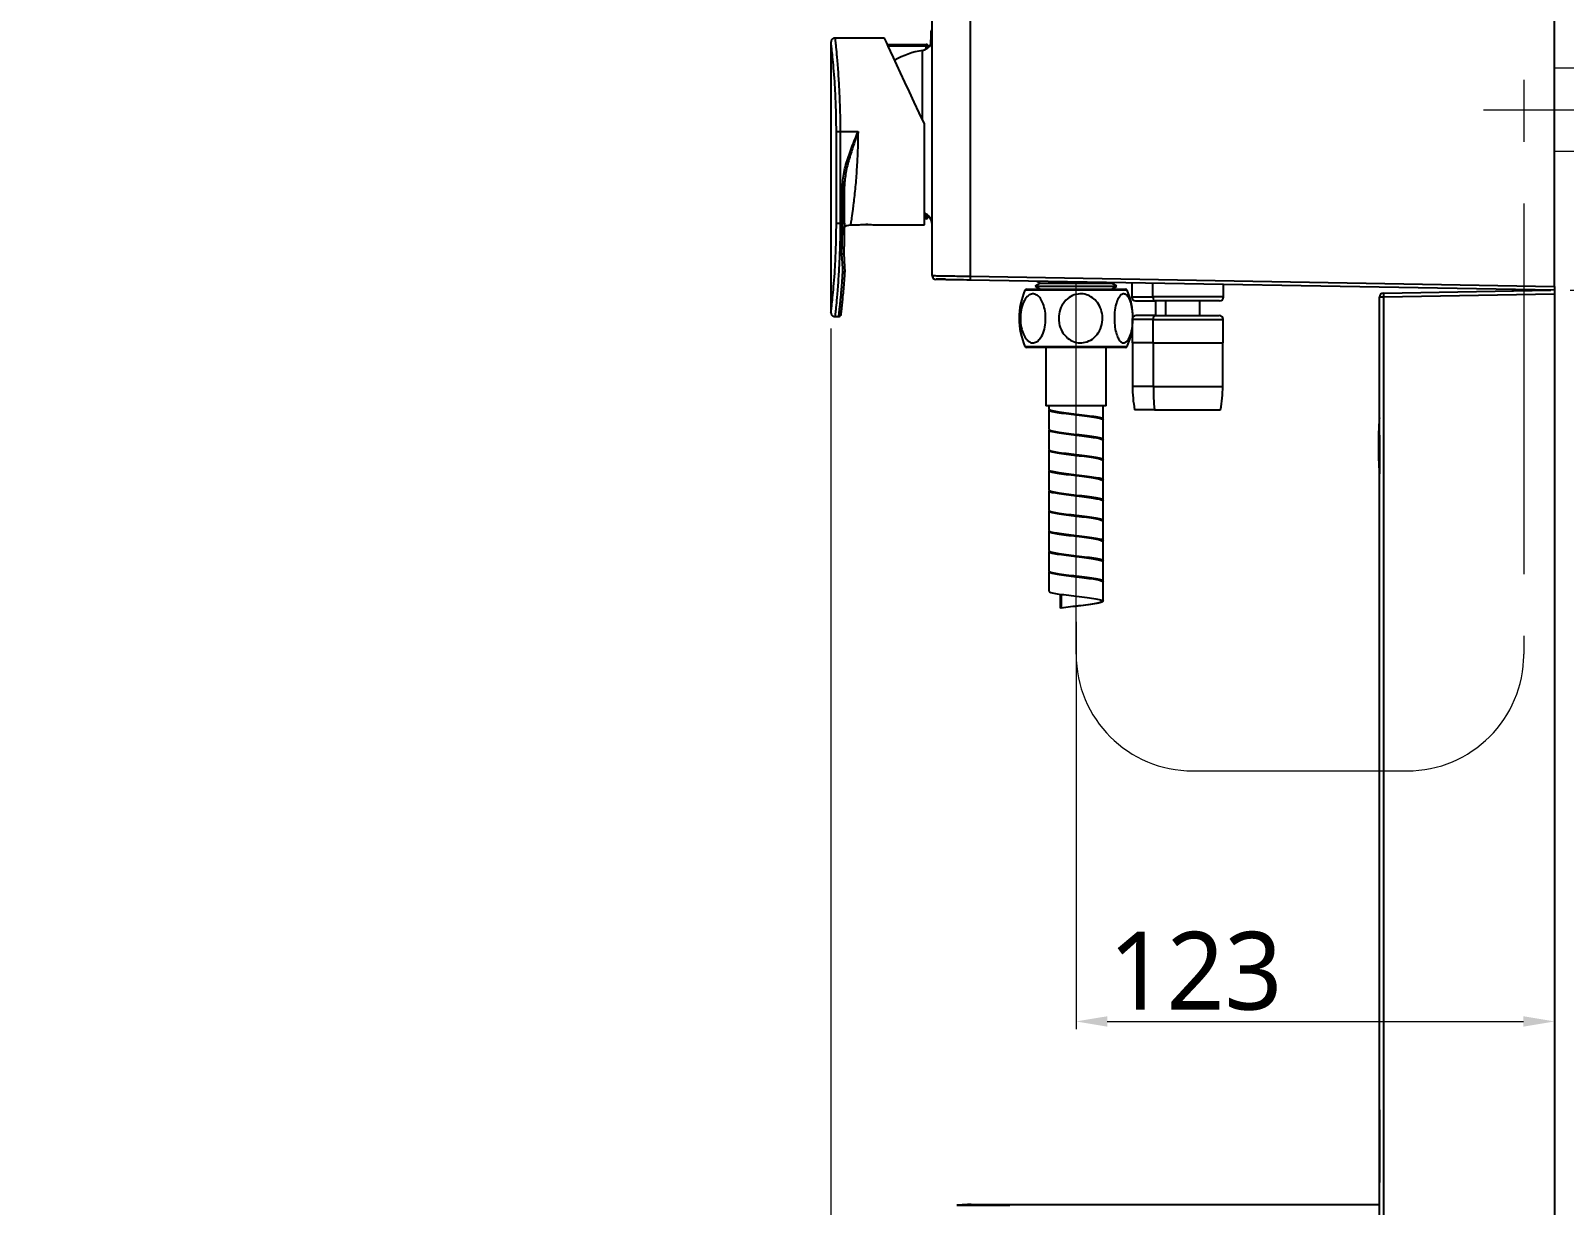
# Model space of a CAD drawing. Extents: x 4885 to 9138, y -729 to 2388.
# Drawn here: x 6988.6 to 7382.8, y -87.3 to 214.6 of the extents above; entities that cross this region are included whole.
import ezdxf

# ---------------------------------------------------------------- set-up
doc = ezdxf.new("R2010")
doc.units = 0
doc.header["$LTSCALE"] = 10
doc.header["$MEASUREMENT"] = 0
doc.header["$PDMODE"] = 3
doc.header["$PDSIZE"] = -10
doc.linetypes.add('CENTER2', pattern=[28.575, 19.05, -3.175, 3.175, -3.175])
doc.layers.get('0').update_dxf_attribs({"linetype": 'CONTINUOUS'})
doc.layers.get('DEFPOINTS').update_dxf_attribs({"linetype": 'CONTINUOUS'})
doc.layers.add('1', color=7, linetype='CONTINUOUS', true_color=0xffffff)
doc.layers.add('Cneter', color=1, linetype='CENTER2', lineweight=13)
doc.layers.add('치수선', color=7, linetype='CONTINUOUS', lineweight=20)
doc.styles.add('Daelim Dimension', font='NanumGothic.ttf')
doc.dimstyles.new('DEFAULT', dxfattribs={"dimscale": 2, "dimtxt": 2, "dimasz": 2, "dimexe": 0, "dimexo": 2, "dimgap": 1, "dimtad": 1, "dimdec": 1, "dimzin": 9, "dimdsep": 46, "dimtxsty": 'Daelim Dimension', "dimcen": 0.5, "dimclrd": 252, "dimclre": 252, "dimclrt": 3, "dimadec": 1, "dimazin": 0, "dimtfac": 1, "dimtdec": 1, "dimtix": 1, "dimtmove": 0, "dimatfit": 3, "dimfxl": 1, "dimtolj": 1, "dimtzin": 1, "dimlwd": 9, "dimlwe": 9, "dimarcsym": 0})

# ---------------------------------------------------------------- blocks, each defined once
blk = doc.blocks.new('*D52')
at = {"color": 5, "lineweight": 9, "ltscale": 0.5, "transparency": 16777216}
for p, q in [((6992.58, 1201.24), (7563.48, 1201.24)), ((7561.48, 1193.24), (7561.48, 202.29)), ((7411.64, 194.29), (7563.48, 194.29))]:
    blk.add_line(p, q, dxfattribs=at)
at = {"color": 5, "ltscale": 0.5, "transparency": 16777216}
for points in [[(7560.15, 1193.24), (7562.82, 1193.24), (7561.48, 1201.24)], [(7560.15, 202.29), (7562.82, 202.29), (7561.48, 194.29)]]:
    blk.add_solid(points, dxfattribs=at)
at = {"layer": 'DEFPOINTS', "color": 0, "ltscale": 0.5, "transparency": 16777216}
for p in [(6988.58, 1201.24), (7407.64, 194.29), (7561.48, 194.29)]:
    blk.add_point(p, dxfattribs=at)
at = {"color": 7, "ltscale": 0.5, "transparency": 16777216, "insert": (7545.78, 697.77), "char_height": 20, "attachment_point": 5, "rotation": 90, "style": 'Daelim Dimension'}
blk.add_mtext('\\A1;(1140~1330)', dxfattribs=at)
blk = doc.blocks.new('*D54')
at = {"color": 5, "lineweight": 9, "ltscale": 0.5, "transparency": 16777216}
for p, q in [((7257.28, 62.69), (7257.28, -42)), ((7380.28, 62.69), (7380.28, -42)), ((7265.28, -40), (7372.28, -40))]:
    blk.add_line(p, q, dxfattribs=at)
at = {"color": 5, "ltscale": 0.5, "transparency": 16777216}
for points in [[(7265.28, -38.67), (7265.28, -41.34), (7257.28, -40)], [(7372.28, -38.67), (7372.28, -41.34), (7380.28, -40)]]:
    blk.add_solid(points, dxfattribs=at)
at = {"layer": 'DEFPOINTS', "color": 0, "ltscale": 0.5, "transparency": 16777216}
for p in [(7257.28, 66.69), (7380.28, 66.69), (7380.28, -40)]:
    blk.add_point(p, dxfattribs=at)
at = {"color": 7, "ltscale": 0.5, "transparency": 16777216, "insert": (7287.99, -27.1), "char_height": 20, "attachment_point": 5, "style": 'Daelim Dimension'}
blk.add_mtext('\\A1;123', dxfattribs=at)
blk = doc.blocks.new('*D55')
at = {"color": 5, "lineweight": 9, "ltscale": 0.5, "transparency": 16777216}
for p, q in [((7194.28, 138.09), (7194.28, -369.13)), ((7380.28, 62.69), (7380.28, -369.13)), ((7202.28, -367.13), (7372.28, -367.13))]:
    blk.add_line(p, q, dxfattribs=at)
at = {"color": 5, "ltscale": 0.5, "transparency": 16777216}
for points in [[(7202.28, -365.8), (7202.28, -368.47), (7194.28, -367.13)], [(7372.28, -365.8), (7372.28, -368.47), (7380.28, -367.13)]]:
    blk.add_solid(points, dxfattribs=at)
at = {"layer": 'DEFPOINTS', "color": 0, "ltscale": 0.5, "transparency": 16777216}
for p in [(7194.28, 142.09), (7380.28, 66.69), (7380.28, -367.13)]:
    blk.add_point(p, dxfattribs=at)
at = {"color": 7, "ltscale": 0.5, "transparency": 16777216, "insert": (7287.28, -354.25), "char_height": 20, "attachment_point": 5, "style": 'Daelim Dimension'}
blk.add_mtext('\\A1;186', dxfattribs=at)
blk = doc.blocks.new('*D72')
at = {"color": 5, "lineweight": 9, "ltscale": 0.5, "transparency": 16777216}
for p, q in [((7384.28, 147.9), (7484.77, 147.9)), ((7482.77, -209.07), (7482.77, 139.9)), ((7384.28, -217.07), (7484.77, -217.07))]:
    blk.add_line(p, q, dxfattribs=at)
at = {"color": 5, "ltscale": 0.5, "transparency": 16777216}
for points in [[(7481.44, 139.9), (7484.1, 139.9), (7482.77, 147.9)], [(7481.44, -209.07), (7484.1, -209.07), (7482.77, -217.07)]]:
    blk.add_solid(points, dxfattribs=at)
at = {"layer": 'DEFPOINTS', "color": 0, "ltscale": 0.5, "transparency": 16777216}
for p in [(7380.28, 147.9), (7482.77, 147.9), (7380.28, -217.07)]:
    blk.add_point(p, dxfattribs=at)
at = {"color": 7, "ltscale": 0.5, "transparency": 16777216, "insert": (7469.87, -34.59), "char_height": 20, "attachment_point": 5, "rotation": 90, "style": 'Daelim Dimension'}
blk.add_mtext('\\A1;365', dxfattribs=at)

msp = doc.modelspace()

# ---------------------------------------------------------------- linework, layer by layer
at = {"color": 7, "linetype": 'Continuous', "lineweight": 25}
for p, q in [((7380.28, 148.9), (7380.28, 239.69)), ((7220.28, 151.67), (7220.28, 225.71)), ((7230.1, 225.86), (7230.1, 151.52)), ((7220.08, 214.61), (7219.98, 214.61)), ((7219.98, 214.61), (7220.08, 214.61)), ((7219.98, 214.55), (7220.08, 214.55)), ((7219.98, 214.55), (7219.98, 212.49)), ((7220.08, 214.55), (7220.08, 212.49)), ((7194.28, 211.74), (7194.28, 142.09)), ((7208.02, 212.69), (7195.28, 212.69)), ((7208.76, 211.09), (7218.78, 211.09)), ((7218.78, 210.67), (7218.78, 211.09)), ((7219.28, 210.59), (7219.28, 210.28)), ((7219.96, 212.05), (7219.98, 212.05)), ((7219.96, 211.75), (7219.98, 211.75)), ((7219.96, 211.75), (7219.98, 211.75)), ((7219.98, 212.49), (7220.08, 212.49)), ((7219.98, 212.4), (7220.08, 212.4)), ((7219.98, 212.4), (7219.98, 212.34)), ((7219.98, 212.34), (7220.08, 212.34)), ((7219.98, 212.34), (7220.08, 212.34)), ((7219.98, 212.34), (7219.98, 212.34)), ((7219.98, 212.29), (7220.08, 212.29)), ((7219.98, 211.21), (7219.98, 212.28)), ((7220.08, 212.4), (7220.08, 212.34)), ((7220.08, 212.34), (7220.08, 212.34)), ((7220.08, 211.44), (7220.08, 212.28)), ((7220.08, 212.05), (7220.09, 212.05)), ((7220.08, 211.75), (7220.09, 211.75)), ((7220.08, 211.75), (7220.09, 211.75)), ((7218.28, 164.69), (7218.28, 190.69)), ((7195.67, 165.14), (7195.67, 188.69)), ((7195.67, 188.69), (7196.66, 188.69)), ((7196.66, 188.69), (7201.23, 188.69)), ((7196.66, 188.69), (7196.66, 165.14)), ((7197.23, 165.14), (7197.23, 174.66)), ((7197.7, 174.66), (7197.78, 175.9)), ((7197.73, 165.14), (7197.73, 174.66)), ((7218.78, 166.29), (7218.28, 166.29)), ((7218.78, 166.29), (7218.78, 166.71)), ((7219.28, 167.09), (7219.28, 166.79)), ((7195.67, 165.14), (7196.66, 165.14)), ((7197.23, 165.14), (7196.66, 165.14)), ((7199.28, 164.69), (7199.28, 164.69)), ((7199.28, 164.69), (7200.88, 164.69)), ((7203.76, 164.8), (7203.28, 164.81)), ((7205.67, 164.69), (7218.28, 164.69)), ((7197.29, 153.47), (7197.07, 157.28)), ((7197.57, 157.44), (7197.76, 153.84)), ((7197.76, 153.84), (7197.82, 152.8)), ((7197.32, 152.54), (7197.29, 153.47)), ((7220.28, 151.67), (7220.57, 151.67)), ((7223.75, 150.79), (7221.28, 150.79)), ((7230.1, 151.52), (7380.28, 148.9)), ((7380.28, 147.9), (7230.1, 150.52)), ((7247.18, 150.22), (7248.1, 149.69)), ((7266.45, 149.69), (7266.78, 149.88)), ((7244.6, 148.19), (7246.89, 148.19)), ((7248.1, 149.69), (7246.8, 148.94)), ((7246.8, 148.94), (7248.1, 148.19)), ((7246.8, 148.94), (7257.28, 148.94)), ((7246.89, 148.19), (7269.95, 148.19)), ((7248.1, 149.69), (7257.28, 149.69)), ((7257.28, 149.69), (7266.45, 149.69)), ((7257.28, 148.94), (7267.75, 148.94)), ((7267.75, 148.94), (7266.45, 149.69)), ((7266.45, 148.19), (7267.75, 148.94)), ((7271.58, 149.79), (7271.58, 146.19)), ((7271.58, 146.19), (7277.03, 146.19)), ((7277.03, 146.19), (7277.03, 149.7)), ((7295.18, 146.19), (7277.03, 146.19)), ((7295.18, 146.19), (7295.18, 149.38)), ((7336.26, 146.16), (7335.28, 146.16)), ((7335.28, -160.59), (7335.28, 146.16)), ((7336.26, 147.16), (7379.3, 147.91)), ((7380.28, 146.93), (7336.26, 146.16)), ((7336.26, 146.16), (7336.26, -160.59)), ((7380.28, 148.9), (7380.28, 147.9)), ((7380.28, 146.93), (7380.28, -202.07)), ((7272.58, 145.19), (7277.57, 145.19)), ((7294.18, 145.19), (7277.57, 145.19)), ((7277.68, 145.19), (7277.68, 141.39)), ((7280.31, 141.39), (7280.31, 145.19)), ((7289.08, 141.39), (7289.08, 145.19)), ((7195.28, 141.14), (7196.28, 141.14)), ((7196.78, 141.64), (7196.74, 141.46)), ((7277.09, 140.39), (7271.68, 140.39)), ((7271.68, 140.39), (7271.68, 134.39)), ((7277.62, 141.39), (7272.68, 141.39)), ((7277.09, 140.39), (7295.08, 140.39)), ((7277.09, 134.39), (7277.09, 140.39)), ((7277.62, 141.39), (7294.08, 141.39)), ((7295.08, 134.39), (7295.08, 140.39)), ((7277.09, 134.39), (7271.68, 134.39)), ((7271.78, 134.39), (7271.78, 123.19)), ((7277.09, 134.39), (7295.08, 134.39)), ((7277.14, 123.19), (7277.14, 134.39)), ((7294.98, 123.19), (7294.98, 134.39)), ((7269.95, 133.19), (7244.6, 133.19)), ((7249.53, 133.19), (7249.53, 118.19)), ((7265.03, 118.19), (7265.03, 133.19)), ((7277.14, 123.19), (7271.78, 123.19)), ((7277.14, 123.19), (7294.98, 123.19)), ((7265.03, 118.19), (7249.53, 118.19)), ((7250.28, 118.19), (7250.28, 117.39)), ((7250.28, 117.19), (7250.28, 112.19)), ((7257.28, 116.09), (7257.28, 116.09)), ((7264.28, 114.79), (7264.28, 118.19)), ((7264.28, 109.59), (7264.28, 114.59)), ((7277.44, 117.19), (7272.33, 117.19)), ((7277.44, 117.19), (7294.43, 117.19)), ((7335.23, 110.61), (7335.23, 114.94)), ((7250.28, 111.99), (7250.28, 106.99)), ((7257.28, 110.89), (7257.28, 110.89)), ((7335.23, 110.61), (7335.23, 100.92)), ((7250.28, 106.79), (7250.28, 101.79)), ((7264.28, 104.39), (7264.28, 109.39)), ((7257.28, 105.69), (7257.28, 105.69)), ((7264.28, 99.19), (7264.28, 104.19)), ((7250.28, 101.59), (7250.28, 96.59)), ((7257.28, 100.49), (7257.28, 100.49)), ((7264.28, 93.99), (7264.28, 98.99)), ((7250.28, 96.39), (7250.28, 91.39)), ((7257.28, 95.29), (7257.28, 95.29)), ((7250.28, 91.19), (7250.28, 86.19)), ((7264.28, 88.79), (7264.28, 93.79)), ((7257.28, 90.09), (7257.28, 90.09)), ((7264.28, 83.59), (7264.28, 88.59)), ((7250.28, 85.99), (7250.28, 80.99)), ((7257.28, 84.89), (7257.28, 84.89)), ((7264.28, 78.39), (7264.28, 83.39)), ((7250.28, 80.79), (7250.28, 75.79)), ((7257.28, 79.69), (7257.28, 79.69)), ((7250.28, 75.59), (7250.28, 70.59)), ((7264.28, 73.19), (7264.28, 78.19)), ((7257.28, 74.49), (7257.28, 74.49)), ((7264.28, 67.99), (7264.28, 72.99)), ((7253.26, 66.19), (7253.26, 69.8)), ((7253.44, 69.78), (7253.44, 66.19)), ((7257.28, 69.29), (7257.28, 69.29)), ((7253.44, 66.19), (7253.26, 66.19)), ((7335.27, -62.73), (7335.28, -62.73)), ((7335.26, -72.07), (7335.28, -72.07)), ((7335.27, -81.41), (7335.28, -81.41)), ((7226.63, -87.25), (7240.28, -87.25)), ((7230.28, -87.07), (7240.28, -87.07)), ((7240.28, -87.07), (7335.28, -87.07)), ((7240.28, -87.07), (7240.28, -87.25))]:
    msp.add_line(p, q, dxfattribs=at)
at = {"color": 8, "linetype": 'Continuous', "lineweight": 25}
for p, q in [((7218.78, 210.67), (7208.96, 210.67)), ((7217.77, 191.77), (7217.77, 209.56)), ((7218.78, 209.92), (7218.78, 210.67)), ((7197.23, 174.66), (7197.73, 174.66)), ((7218.28, 166.71), (7218.78, 166.71)), ((7218.78, 166.71), (7218.78, 167.46)), ((7197.23, 165.14), (7197.73, 165.14)), ((7270.41, 147.89), (7244.14, 147.89)), ((7244.14, 133.49), (7246.51, 133.49)), ((7246.51, 133.49), (7270.41, 133.49))]:
    msp.add_line(p, q, dxfattribs=at)
at = {"color": 7, "ltscale": 0.5}
msp.add_line((7380.28, 183.64), (7380.28, 204.94), dxfattribs=at)
at = {"color": 7, "linetype": 'Continuous', "lineweight": 25, "flags": 128}
for points in [[(7218.28, 190.69), (7216.96, 193.51), (7215.67, 196.27), (7214.44, 198.92), (7213.27, 201.42), (7212.19, 203.75), (7211.2, 205.86), (7210.33, 207.73), (7209.58, 209.33), (7208.97, 210.64), (7208.51, 211.63), (7208.2, 212.31), (7208.04, 212.65), (7208.02, 212.69)], [(7197.07, 157.28), (7197.17, 157.28), (7197.27, 157.29), (7197.36, 157.3), (7197.44, 157.32), (7197.5, 157.35), (7197.55, 157.38), (7197.57, 157.41), (7197.57, 157.44)], [(7197.29, 153.47), (7197.4, 153.49), (7197.51, 153.52), (7197.61, 153.56), (7197.68, 153.61), (7197.74, 153.67), (7197.77, 153.73), (7197.78, 153.79), (7197.76, 153.84)], [(7197.32, 152.54), (7197.43, 152.54), (7197.53, 152.55), (7197.62, 152.57), (7197.69, 152.61), (7197.75, 152.65), (7197.8, 152.69), (7197.82, 152.75), (7197.82, 152.8)]]:
    msp.add_lwpolyline(points, dxfattribs=at)
at = {"color": 7, "linetype": 'Continuous', "lineweight": 25}
for centre, radius, start, end in [((7221.28, 188.69), 21.16, 99.5283, 120.0791), ((7217.28, 212.52), 3, 279.5283, 0), ((7218.78, 210.59), 0.5, 0, 90), ((7217.28, 164.86), 3, 0, 70.5288), ((7218.78, 166.79), 0.5, 270, 0), ((7221.28, 151.79), 1, 186.9016, 213.1114), ((7221.28, 151.67), 1, 180, 269), ((7244.42, 151.02), 14.33, 178.0009, 181.9991), ((7260.64, 140.69), 18, 156.4218, 203.5782), ((7244.6, 147.69), 0.5, 90, 156.4218), ((7269.95, 147.69), 0.5, 23.5782, 90), ((7253.91, 140.69), 18, 336.4218, 23.5782), ((7272.58, 146.19), 1, 180, 270), ((7294.18, 146.19), 1, 270, 0), ((7336.28, 146.16), 1, 91, 180), ((7369.28, 147.09), 1, 41.5491, 89), ((7272.68, 140.39), 1, 90, 180), ((7294.08, 140.39), 1, 0, 90), ((7244.6, 133.69), 0.5, 203.5782, 270), ((7269.95, 133.69), 0.5, 270, 336.4218), ((7304.78, 123.19), 33, 180, 190.475), ((7261.97, 123.19), 33, 349.525, 0), ((7432.28, 107.93), 97.31, 175.8708, 180), ((7335.73, 114.9), 0.5, 154.4979, 175.8708), ((7432.28, 107.93), 97.31, 180, 184.1292), ((7335.73, 100.96), 0.5, 184.1292, 205.5021), ((11839.96, -72.07), 4504.71, 179.8812, 180), ((11839.96, -72.07), 4504.71, 180, 180.1188), ((7230.28, -123.62), 36.55, 90, 95.7199)]:
    msp.add_arc(centre, radius, start, end, dxfattribs=at)
at = {"color": 8, "linetype": 'Continuous', "lineweight": 25}
for centre, start, end in [((7218.79, 210.18), 11.4209, 92.1287), ((7218.79, 167.2), 267.8712, 348.5795)]:
    msp.add_arc(centre, 0.486, start, end, dxfattribs=at)
at = {"color": 7, "linetype": 'Continuous', "lineweight": 25}
for centre, major_axis, ratio, start_param, end_param in [((7277.57, 146.19), (0, -1), 0.537565, 4.712389, 6.283185), ((7336.28, 146.16), (-0.017, 1), 0.01745, 0, 1.570492), ((7371.24, 147.05), (0.017, 1), 0.01745, 5.51551, 6.283185), ((7277.62, 140.39), (0, -1), 0.537565, 3.141593, 4.712389), ((7294.88, 123.19), (0, 33), 0.537565, 1.570796, 1.753619), ((7432.28, 107.93), (-97.31, 0), 0.382683, 6.211117, 6.283185), ((7335.73, 110.6), (0.5, 0), 0.382683, 2.696498, 3.069524)]:
    msp.add_ellipse(centre, major_axis=major_axis, ratio=ratio, start_param=start_param, end_param=end_param, dxfattribs=at)
for points, knots in [([(7219.98, 214.61), (7219.98, 214.61), (7219.98, 214.61), (7219.98, 214.6), (7219.98, 214.58), (7219.98, 214.56), (7219.98, 214.55)], [0, 0, 0, 0, 0.178729, 0.493173, 0.742132, 1, 1, 1, 1]), ([(7220.08, 214.61), (7220.08, 214.61), (7220.08, 214.61), (7220.08, 214.6), (7220.08, 214.58), (7220.08, 214.56), (7220.08, 214.55)], [0, 0, 0, 0, 0.178729, 0.493173, 0.742132, 1, 1, 1, 1]), ([(7195.28, 212.69), (7195.15, 212.68), (7194.96, 212.65), (7194.72, 212.53), (7194.56, 212.4), (7194.43, 212.24), (7194.31, 212.01), (7194.29, 211.81), (7194.28, 211.69)], [0, 0, 0, 0, 0.239454, 0.368357, 0.5, 0.631636, 0.760544, 1, 1, 1, 1]), ([(7219.98, 212.49), (7219.98, 212.47), (7219.98, 212.45), (7219.98, 212.43), (7219.98, 212.41), (7219.98, 212.4), (7219.98, 212.4)], [0, 0, 0, 0, 0.283667, 0.557848, 0.774934, 1, 1, 1, 1]), ([(7219.98, 212.32), (7219.98, 212.32), (7219.98, 212.3), (7219.98, 212.29), (7219.98, 212.29), (7219.98, 212.29)], [0, 0, 0, 0, 0.291076, 0.639152, 1, 1, 1, 1]), ([(7220.08, 212.49), (7220.08, 212.47), (7220.08, 212.45), (7220.08, 212.43), (7220.08, 212.41), (7220.08, 212.4), (7220.08, 212.4)], [0, 0, 0, 0, 0.283667, 0.557848, 0.774934, 1, 1, 1, 1]), ([(7220.08, 212.32), (7220.08, 212.32), (7220.08, 212.3), (7220.08, 212.29), (7220.08, 212.29), (7220.08, 212.29)], [0, 0, 0, 0, 0.291076, 0.639152, 1, 1, 1, 1]), ([(7197.23, 174.66), (7197.34, 176.03), (7197.58, 178.76), (7199.15, 183.41), (7200.44, 186.69), (7201.23, 188.69)], [0, 0, 0, 0, 0.279439, 0.559552, 1, 1, 1, 1]), ([(7201.23, 188.69), (7200.84, 187.53), (7200.07, 185.21), (7198.97, 181.73), (7198, 178.23), (7197.81, 175.84), (7197.72, 174.66)], [0, 0, 0, 0, 0.253004, 0.505065, 0.754809, 1, 1, 1, 1]), ([(7197.07, 157.28), (7197.11, 158.59), (7197.2, 161.15), (7197.22, 163.83), (7197.23, 165.14)], [0, 0, 0, 0, 0.509892, 1, 1, 1, 1]), ([(7197.72, 165.14), (7197.71, 163.83), (7197.7, 161.21), (7197.61, 158.7), (7197.57, 157.44)], [0, 0, 0, 0, 0.499842, 1, 1, 1, 1]), ([(7197.71, 164.23), (7197.95, 164.37), (7198.44, 164.63), (7199, 164.67), (7199.28, 164.69)], [0, 0, 0, 0, 0.493025, 1, 1, 1, 1]), ([(7200.88, 164.69), (7200.88, 164.69), (7200.82, 164.68), (7201.04, 164.71), (7201.56, 164.75), (7202.37, 164.8), (7203, 164.81), (7203.32, 164.81)], [0, 0, 0, 0, 0.010106, 0.257302, 0.504623, 0.751978, 1, 1, 1, 1]), ([(7203.32, 164.81), (7203.63, 164.8), (7204.26, 164.8), (7205.04, 164.75), (7205.58, 164.7), (7205.64, 164.69), (7205.67, 164.69)], [0, 0, 0, 0, 0.25259, 0.505309, 0.758105, 1, 1, 1, 1]), ([(7197.82, 152.8), (7197.77, 151.97), (7197.65, 150.32), (7197.47, 148.13), (7197.28, 146.2), (7197.12, 144.57), (7196.97, 143.28), (7196.86, 142.34), (7196.79, 141.75), (7196.78, 141.68), (7196.78, 141.64)], [0, 0, 0, 0, 0.124753, 0.249547, 0.37478, 0.499919, 0.624965, 0.750259, 0.87515, 1, 1, 1, 1]), ([(7220.47, 151.67), (7220.45, 151.58), (7220.4, 151.4), (7220.47, 151.12), (7220.63, 150.89), (7220.81, 150.79), (7220.9, 150.75)], [0, 0, 0, 0, 0.249427, 0.501875, 0.753505, 1, 1, 1, 1]), ([(7230.1, 150.52), (7228.94, 150.54), (7226.61, 150.58), (7223.69, 150.63), (7221.66, 150.66), (7221.39, 150.67), (7221.26, 150.67)], [0, 0, 0, 0, 0.250018, 0.500025, 0.750017, 1, 1, 1, 1]), ([(7249.46, 140.69), (7249.41, 139.93), (7249.33, 138.41), (7248.68, 136.4), (7247.74, 134.98), (7246.64, 134.33), (7245.59, 134.41), (7244.65, 135.07), (7243.84, 136.25), (7243.24, 137.92), (7242.92, 140), (7243, 142.29), (7243.52, 144.44), (7244.4, 146.07), (7245.47, 146.94), (7246.55, 147.05), (7247.53, 146.54), (7248.37, 145.51), (7249.04, 143.97), (7249.4, 142.28), (7249.44, 141.14), (7249.46, 140.69)], [0, 0, 0, 0, 0.060655, 0.121405, 0.179698, 0.231948, 0.279009, 0.324421, 0.37183, 0.423643, 0.480641, 0.54172, 0.604031, 0.663758, 0.717802, 0.766033, 0.811506, 0.858045, 0.908463, 0.964028, 1, 1, 1, 1]), ([(7252.81, 140.69), (7252.88, 141.45), (7253.03, 142.97), (7254.16, 144.97), (7255.8, 146.4), (7257.7, 147.05), (7259.53, 146.97), (7261.17, 146.3), (7262.56, 145.12), (7263.62, 143.45), (7264.17, 141.37), (7264.03, 139.09), (7263.13, 136.94), (7261.6, 135.31), (7259.73, 134.43), (7257.86, 134.32), (7256.16, 134.83), (7254.69, 135.87), (7253.53, 137.4), (7252.9, 139.1), (7252.84, 140.24), (7252.81, 140.69)], [0, 0, 0, 0, 0.060655, 0.121405, 0.179698, 0.231948, 0.279009, 0.324421, 0.371829, 0.423643, 0.48064, 0.54172, 0.604031, 0.663758, 0.717802, 0.766033, 0.811506, 0.858045, 0.908463, 0.964028, 1, 1, 1, 1]), ([(7271.9, 140.69), (7271.87, 139.93), (7271.81, 138.41), (7271.33, 136.4), (7270.63, 134.98), (7269.83, 134.33), (7269.05, 134.41), (7268.35, 135.07), (7267.76, 136.25), (7267.31, 137.92), (7267.08, 140), (7267.14, 142.29), (7267.52, 144.44), (7268.17, 146.07), (7268.96, 146.94), (7269.76, 147.05), (7270.48, 146.54), (7271.1, 145.51), (7271.6, 143.97), (7271.86, 142.28), (7271.89, 141.14), (7271.9, 140.69)], [0, 0, 0, 0, 0.060655, 0.121405, 0.179698, 0.231948, 0.279009, 0.324421, 0.37183, 0.423643, 0.480641, 0.54172, 0.604031, 0.663758, 0.717802, 0.766033, 0.811506, 0.858045, 0.908463, 0.964028, 1, 1, 1, 1]), ([(7194.28, 142.14), (7194.29, 142.02), (7194.31, 141.82), (7194.43, 141.59), (7194.56, 141.43), (7194.72, 141.3), (7194.96, 141.18), (7195.15, 141.16), (7195.28, 141.14)], [0, 0, 0, 0, 0.239457, 0.368367, 0.500002, 0.631645, 0.760546, 1, 1, 1, 1]), ([(7196.28, 141.14), (7196.32, 141.15), (7196.42, 141.15), (7196.55, 141.22), (7196.67, 141.32), (7196.72, 141.41), (7196.74, 141.46)], [0, 0, 0, 0, 0.233613, 0.485136, 0.744573, 1, 1, 1, 1]), ([(7250.38, 117.34), (7250.33, 117.23), (7250.21, 117.02), (7251.4, 116.69), (7253.41, 116.36), (7256.03, 116.04), (7258.82, 115.72), (7261.4, 115.39), (7263.29, 115.06), (7264.27, 114.8), (7264.17, 114.64), (7264.14, 114.59)], [0, 0, 0, 0, 0.118163, 0.236671, 0.35518, 0.473343, 0.591506, 0.710015, 0.828523, 0.946686, 1, 1, 1, 1]), ([(7250.41, 117.39), (7250.39, 117.33), (7250.33, 117.17), (7251.42, 116.89), (7253.41, 116.56), (7256.03, 116.24), (7258.82, 115.92), (7261.4, 115.59), (7263.31, 115.26), (7264.34, 114.97), (7264.19, 114.78), (7264.13, 114.7)], [0, 0, 0, 0, 0.066323, 0.186975, 0.307628, 0.427929, 0.54823, 0.668882, 0.789534, 0.909835, 1, 1, 1, 1]), ([(7250.39, 112.09), (7250.35, 112), (7250.26, 111.8), (7251.41, 111.49), (7253.41, 111.16), (7256.03, 110.84), (7258.82, 110.52), (7261.4, 110.19), (7263.29, 109.86), (7264.27, 109.6), (7264.17, 109.44), (7264.14, 109.39)], [0, 0, 0, 0, 0.101682, 0.222405, 0.343128, 0.4635, 0.583872, 0.704595, 0.825318, 0.94569, 1, 1, 1, 1]), ([(7250.41, 112.19), (7250.39, 112.13), (7250.33, 111.97), (7251.42, 111.69), (7253.41, 111.36), (7256.03, 111.04), (7258.82, 110.72), (7261.4, 110.39), (7263.31, 110.06), (7264.34, 109.77), (7264.19, 109.58), (7264.13, 109.5)], [0, 0, 0, 0, 0.066323, 0.186975, 0.307628, 0.427929, 0.54823, 0.668882, 0.789534, 0.909835, 1, 1, 1, 1]), ([(7250.71, 111.93), (7250.71, 111.89), (7250.68, 111.75), (7251.68, 111.49), (7253.57, 111.16), (7256.08, 110.84), (7258.76, 110.52), (7261.23, 110.19), (7263.04, 109.86), (7263.97, 109.6), (7263.88, 109.44), (7263.85, 109.39)], [0, 0, 0, 0, 0.04697, 0.17504, 0.303109, 0.430805, 0.558502, 0.686572, 0.814641, 0.942338, 1, 1, 1, 1]), ([(7250.39, 106.89), (7250.35, 106.8), (7250.26, 106.6), (7251.41, 106.29), (7253.41, 105.96), (7256.03, 105.64), (7258.82, 105.31), (7261.4, 104.99), (7263.29, 104.66), (7264.27, 104.4), (7264.17, 104.24), (7264.14, 104.19)], [0, 0, 0, 0, 0.101682, 0.222405, 0.343128, 0.4635, 0.583872, 0.704595, 0.825318, 0.94569, 1, 1, 1, 1]), ([(7250.41, 106.99), (7250.39, 106.93), (7250.33, 106.77), (7251.42, 106.49), (7253.41, 106.16), (7256.03, 105.84), (7258.82, 105.52), (7261.4, 105.19), (7263.31, 104.86), (7264.34, 104.57), (7264.19, 104.38), (7264.13, 104.3)], [0, 0, 0, 0, 0.066323, 0.186975, 0.307628, 0.427929, 0.54823, 0.668882, 0.789534, 0.909835, 1, 1, 1, 1]), ([(7250.71, 106.73), (7250.71, 106.69), (7250.68, 106.55), (7251.68, 106.29), (7253.57, 105.96), (7256.08, 105.64), (7258.76, 105.31), (7261.23, 104.99), (7263.04, 104.66), (7263.97, 104.4), (7263.88, 104.24), (7263.85, 104.19)], [0, 0, 0, 0, 0.04697, 0.17504, 0.303109, 0.430805, 0.558502, 0.686572, 0.814641, 0.942338, 1, 1, 1, 1]), ([(7250.39, 101.69), (7250.35, 101.6), (7250.26, 101.4), (7251.41, 101.09), (7253.41, 100.76), (7256.03, 100.44), (7258.82, 100.11), (7261.4, 99.79), (7263.29, 99.46), (7264.27, 99.2), (7264.17, 99.04), (7264.14, 98.99)], [0, 0, 0, 0, 0.101682, 0.222405, 0.343128, 0.4635, 0.583872, 0.704595, 0.825318, 0.94569, 1, 1, 1, 1]), ([(7250.41, 101.79), (7250.39, 101.73), (7250.33, 101.57), (7251.42, 101.29), (7253.41, 100.96), (7256.03, 100.64), (7258.82, 100.32), (7261.4, 99.99), (7263.31, 99.66), (7264.34, 99.37), (7264.19, 99.18), (7264.13, 99.1)], [0, 0, 0, 0, 0.066323, 0.186975, 0.307628, 0.427929, 0.54823, 0.668882, 0.789534, 0.909835, 1, 1, 1, 1]), ([(7250.71, 101.53), (7250.71, 101.49), (7250.68, 101.35), (7251.68, 101.09), (7253.57, 100.76), (7256.08, 100.44), (7258.76, 100.11), (7261.23, 99.79), (7263.04, 99.46), (7263.97, 99.2), (7263.88, 99.04), (7263.85, 98.99)], [0, 0, 0, 0, 0.04697, 0.17504, 0.303109, 0.430805, 0.558502, 0.686572, 0.814641, 0.942338, 1, 1, 1, 1]), ([(7250.39, 96.49), (7250.35, 96.4), (7250.26, 96.2), (7251.41, 95.89), (7253.41, 95.56), (7256.03, 95.24), (7258.82, 94.92), (7261.4, 94.59), (7263.29, 94.26), (7264.27, 94), (7264.17, 93.84), (7264.14, 93.79)], [0, 0, 0, 0, 0.101682, 0.222405, 0.343128, 0.4635, 0.583872, 0.704595, 0.825318, 0.94569, 1, 1, 1, 1]), ([(7250.41, 96.59), (7250.39, 96.53), (7250.33, 96.37), (7251.42, 96.09), (7253.41, 95.76), (7256.03, 95.44), (7258.82, 95.12), (7261.4, 94.79), (7263.31, 94.46), (7264.34, 94.17), (7264.19, 93.98), (7264.13, 93.9)], [0, 0, 0, 0, 0.0663234, 0.1869753, 0.3076276, 0.4279285, 0.5482296, 0.6688819, 0.7895341, 0.9098349, 1, 1, 1, 1]), ([(7250.71, 96.33), (7250.71, 96.29), (7250.68, 96.15), (7251.68, 95.89), (7253.57, 95.56), (7256.08, 95.24), (7258.76, 94.92), (7261.23, 94.59), (7263.04, 94.26), (7263.97, 94), (7263.88, 93.84), (7263.85, 93.79)], [0, 0, 0, 0, 0.04697, 0.17504, 0.303109, 0.430805, 0.558502, 0.686572, 0.814641, 0.942338, 1, 1, 1, 1]), ([(7250.39, 91.29), (7250.35, 91.2), (7250.26, 91), (7251.41, 90.69), (7253.41, 90.36), (7256.03, 90.04), (7258.82, 89.72), (7261.4, 89.39), (7263.29, 89.06), (7264.27, 88.8), (7264.17, 88.64), (7264.14, 88.59)], [0, 0, 0, 0, 0.101682, 0.222405, 0.343128, 0.4635, 0.583872, 0.704595, 0.825318, 0.94569, 1, 1, 1, 1]), ([(7250.41, 91.39), (7250.39, 91.33), (7250.33, 91.17), (7251.42, 90.89), (7253.41, 90.56), (7256.03, 90.24), (7258.82, 89.92), (7261.4, 89.59), (7263.31, 89.26), (7264.34, 88.97), (7264.19, 88.78), (7264.13, 88.7)], [0, 0, 0, 0, 0.0663234, 0.1869753, 0.3076276, 0.4279285, 0.5482296, 0.6688819, 0.7895341, 0.9098349, 1, 1, 1, 1]), ([(7250.71, 91.13), (7250.71, 91.09), (7250.68, 90.95), (7251.68, 90.69), (7253.57, 90.36), (7256.08, 90.04), (7258.76, 89.72), (7261.23, 89.39), (7263.04, 89.06), (7263.97, 88.8), (7263.88, 88.64), (7263.85, 88.59)], [0, 0, 0, 0, 0.04697, 0.17504, 0.303109, 0.430805, 0.558502, 0.686572, 0.814641, 0.942338, 1, 1, 1, 1]), ([(7250.39, 86.09), (7250.35, 86), (7250.26, 85.8), (7251.41, 85.49), (7253.41, 85.16), (7256.03, 84.84), (7258.82, 84.52), (7261.4, 84.19), (7263.29, 83.86), (7264.27, 83.6), (7264.17, 83.44), (7264.14, 83.39)], [0, 0, 0, 0, 0.101682, 0.222405, 0.343128, 0.4635, 0.583872, 0.704595, 0.825318, 0.94569, 1, 1, 1, 1]), ([(7250.41, 86.19), (7250.39, 86.13), (7250.33, 85.97), (7251.42, 85.69), (7253.41, 85.36), (7256.03, 85.04), (7258.82, 84.72), (7261.4, 84.39), (7263.31, 84.06), (7264.34, 83.77), (7264.19, 83.58), (7264.13, 83.5)], [0, 0, 0, 0, 0.066323, 0.186975, 0.307628, 0.427929, 0.54823, 0.668882, 0.789534, 0.909835, 1, 1, 1, 1]), ([(7250.71, 85.93), (7250.71, 85.89), (7250.68, 85.75), (7251.68, 85.49), (7253.57, 85.16), (7256.08, 84.84), (7258.76, 84.52), (7261.23, 84.19), (7263.04, 83.86), (7263.97, 83.6), (7263.88, 83.44), (7263.85, 83.39)], [0, 0, 0, 0, 0.04697, 0.17504, 0.303109, 0.430805, 0.558502, 0.686572, 0.814641, 0.942337, 1, 1, 1, 1]), ([(7250.39, 80.89), (7250.35, 80.8), (7250.26, 80.6), (7251.41, 80.29), (7253.41, 79.96), (7256.03, 79.64), (7258.82, 79.32), (7261.4, 78.99), (7263.29, 78.66), (7264.27, 78.4), (7264.17, 78.24), (7264.14, 78.19)], [0, 0, 0, 0, 0.101682, 0.222405, 0.343128, 0.4635, 0.583872, 0.704595, 0.825318, 0.94569, 1, 1, 1, 1]), ([(7250.41, 80.99), (7250.39, 80.93), (7250.33, 80.77), (7251.42, 80.49), (7253.41, 80.16), (7256.03, 79.84), (7258.82, 79.52), (7261.4, 79.19), (7263.31, 78.86), (7264.34, 78.57), (7264.19, 78.38), (7264.13, 78.3)], [0, 0, 0, 0, 0.066323, 0.186975, 0.307628, 0.427929, 0.54823, 0.668882, 0.789534, 0.909835, 1, 1, 1, 1]), ([(7250.71, 80.73), (7250.71, 80.69), (7250.68, 80.55), (7251.68, 80.29), (7253.57, 79.96), (7256.08, 79.64), (7258.76, 79.32), (7261.23, 78.99), (7263.04, 78.66), (7263.97, 78.4), (7263.88, 78.24), (7263.85, 78.19)], [0, 0, 0, 0, 0.04697, 0.17504, 0.303109, 0.430805, 0.558502, 0.686572, 0.814641, 0.942337, 1, 1, 1, 1]), ([(7250.39, 75.69), (7250.35, 75.6), (7250.26, 75.4), (7251.41, 75.09), (7253.41, 74.76), (7256.03, 74.44), (7258.82, 74.12), (7261.4, 73.79), (7263.29, 73.46), (7264.27, 73.2), (7264.17, 73.04), (7264.14, 72.99)], [0, 0, 0, 0, 0.101682, 0.222405, 0.343128, 0.4635, 0.583872, 0.704595, 0.825318, 0.94569, 1, 1, 1, 1]), ([(7250.41, 75.79), (7250.39, 75.73), (7250.33, 75.57), (7251.42, 75.29), (7253.41, 74.96), (7256.03, 74.64), (7258.82, 74.32), (7261.4, 73.99), (7263.31, 73.66), (7264.34, 73.37), (7264.19, 73.18), (7264.13, 73.1)], [0, 0, 0, 0, 0.0663233, 0.1869752, 0.3076275, 0.4279285, 0.5482296, 0.6688819, 0.7895341, 0.909835, 1, 1, 1, 1]), ([(7250.71, 75.53), (7250.71, 75.49), (7250.68, 75.35), (7251.68, 75.09), (7253.57, 74.76), (7256.08, 74.44), (7258.76, 74.12), (7261.23, 73.79), (7263.04, 73.46), (7263.97, 73.2), (7263.88, 73.04), (7263.85, 72.99)], [0, 0, 0, 0, 0.04697, 0.17504, 0.303109, 0.430805, 0.558502, 0.686572, 0.814641, 0.942337, 1, 1, 1, 1]), ([(7250.41, 70.59), (7250.39, 70.53), (7250.33, 70.37), (7251.42, 70.09), (7253.41, 69.76), (7256.03, 69.44), (7258.83, 69.11), (7261.39, 68.79), (7263.33, 68.46), (7264.35, 68.14), (7264.29, 67.82), (7263.16, 67.49), (7261.14, 67.16), (7259, 66.9), (7257.68, 66.74), (7257.27, 66.69)], [0, 0, 0, 0, 0.045874, 0.129327, 0.21278, 0.295989, 0.379199, 0.462652, 0.546104, 0.629314, 0.712524, 0.795976, 0.879429, 0.962639, 1, 1, 1, 1]), ([(7263.85, 67.99), (7263.87, 67.93), (7263.92, 67.77), (7262.88, 67.49), (7260.98, 67.16), (7258.48, 66.84), (7255.77, 66.51), (7254.21, 66.3), (7253.44, 66.19)], [0, 0, 0, 0, 0.099155, 0.279534, 0.459913, 0.639767, 0.819621, 1, 1, 1, 1])]:
    msp.add_open_spline(points, degree=3, knots=knots, dxfattribs=at)
at = {"color": 8, "linetype": 'Continuous', "lineweight": 25}
for points, knots in [([(7195.67, 188.69), (7195.66, 190.19), (7195.64, 193.22), (7195.47, 197.58), (7195.24, 201.6), (7194.97, 205.09), (7194.7, 207.96), (7194.47, 210.07), (7194.31, 211.44), (7194.29, 211.61), (7194.28, 211.69)], [0, 0, 0, 0, 0.124549, 0.25066, 0.375905, 0.5, 0.624844, 0.749772, 0.87522, 1, 1, 1, 1]), ([(7195.28, 212.69), (7195.29, 212.63), (7195.31, 212.51), (7195.45, 211.39), (7195.62, 209.65), (7195.8, 207.61), (7195.97, 205.71), (7196.13, 203.55), (7196.31, 200.61), (7196.49, 196.92), (7196.63, 192.64), (7196.65, 189.93), (7196.66, 188.69)], [0, 0, 0, 0, 0.098807, 0.215441, 0.349004, 0.422252, 0.499752, 0.577482, 0.650881, 0.784502, 0.900872, 1, 1, 1, 1]), ([(7201.23, 188.69), (7201.21, 187.44), (7201.18, 184.74), (7200.98, 180.47), (7200.74, 176.78), (7200.48, 173.84), (7200.25, 171.68), (7200.02, 169.78), (7199.77, 167.75), (7199.56, 166.29), (7199.41, 165.39), (7199.33, 164.96), (7199.29, 164.75), (7199.27, 164.66), (7199.28, 164.69), (7199.28, 164.69)], [0, 0, 0, 0, 0.098915, 0.215102, 0.348597, 0.42196, 0.499675, 0.57712, 0.650304, 0.783718, 0.84414, 0.900316, 0.952255, 0.999966, 1, 1, 1, 1]), ([(7194.28, 142.14), (7194.29, 142.23), (7194.31, 142.39), (7194.47, 143.76), (7194.7, 145.87), (7194.97, 148.74), (7195.24, 152.23), (7195.47, 156.25), (7195.64, 160.61), (7195.66, 163.64), (7195.67, 165.14)], [0, 0, 0, 0, 0.124801, 0.250258, 0.375167, 0.50002, 0.624097, 0.749349, 0.87545, 1, 1, 1, 1]), ([(7196.66, 165.14), (7196.65, 163.89), (7196.63, 161.18), (7196.49, 156.91), (7196.31, 153.21), (7196.13, 150.27), (7195.97, 148.12), (7195.8, 146.22), (7195.62, 144.18), (7195.45, 142.44), (7195.31, 141.32), (7195.29, 141.2), (7195.28, 141.14)], [0, 0, 0, 0, 0.099176, 0.215584, 0.349231, 0.422638, 0.500374, 0.577871, 0.651103, 0.784591, 0.901095, 1, 1, 1, 1]), ([(7196.28, 141.14), (7196.28, 141.14), (7196.27, 141.09), (7196.3, 141.28), (7196.34, 141.7), (7196.41, 142.25), (7196.47, 142.78), (7196.54, 143.42), (7196.62, 144.17), (7196.72, 145.1), (7196.83, 146.29), (7196.97, 147.82), (7197.11, 149.53), (7197.23, 151.14), (7197.3, 152.12), (7197.32, 152.54)], [0, 0, 0, 0, 0.0001368, 0.1160964, 0.2380458, 0.3013059, 0.3660733, 0.4323502, 0.5001385, 0.5683236, 0.6517754, 0.7504909, 0.8560634, 0.9392366, 1, 1, 1, 1]), ([(7220.57, 151.67), (7220.62, 151.66), (7220.72, 151.66), (7221.42, 151.65), (7222.43, 151.63), (7223.85, 151.61), (7225.63, 151.58), (7227.76, 151.55), (7229.31, 151.53), (7230.1, 151.52)], [0, 0, 0, 0, 0.08734, 0.215867, 0.353835, 0.501237, 0.658071, 0.824327, 1, 1, 1, 1])]:
    msp.add_open_spline(points, degree=3, knots=knots, dxfattribs=at)
at = {"color": 7, "linetype": 'Continuous', "lineweight": 25}
for points in [[(7380.28, 148.9), (7380.28, 148.31), (7380.28, 147.9), (7380.28, 147.9)], [(7380.28, 147.93), (7380.28, 147.93), (7380.28, 147.52), (7380.28, 146.93)]]:
    msp.add_rational_spline(points, [1, 0.804809640383, 0.804809640383, 1], degree=3, dxfattribs=at)
at = {"layer": '1', "color": 7, "linetype": 'Continuous', "lineweight": 18}
for p, q in [((7396.13, 204.94), (7380.28, 204.94)), ((7380.28, 183.64), (7396.13, 183.64))]:
    msp.add_line(p, q, dxfattribs=at)
at = {"layer": 'Cneter', "lineweight": 5, "ltscale": 0.5}
for p, q in [((7372.35, 598.83), (7372.35, 54.38)), ((7361.99, 194.29), (7406.87, 194.29)), ((7257.28, 54.38), (7257.28, 158.45)), ((7287.28, 24.38), (7342.35, 24.38))]:
    msp.add_line(p, q, dxfattribs=at)
for centre, start, end in [((7287.28, 54.38), 180, 270), ((7342.35, 54.38), 270, 0)]:
    msp.add_arc(centre, 30, start, end, dxfattribs=at)
at = {"layer": '치수선'}
msp.add_line((7380.28, -405.37), (7380.28, 1237.83), dxfattribs=at)

# ---------------------------------------------------------------- dimensions: what is measured, and where the dimension line sits
at = {"color": 5, "ltscale": 0.5}
dim = msp.add_linear_dim(base=(7561.48, 194.29), p1=(6988.58, 1201.24), p2=(7407.64, 194.29), angle=90, text='(1140~1330)', dimstyle='DEFAULT', override={"dimtxt": 10, "dimasz": 4, "dimexe": 1, "dimdec": 0, "dimclrd": 5, "dimclre": 5, "dimclrt": 7}, dxfattribs=at)
dim.commit()
dim.dimension.update_dxf_attribs({"geometry": '*D52', "text_midpoint": (7545.78, 697.77)})
dim = msp.add_linear_dim(base=(7482.77, 147.9), p1=(7380.28, -217.07), p2=(7380.28, 147.9), angle=90, dimstyle='DEFAULT', override={"dimtxt": 10, "dimasz": 4, "dimexe": 1, "dimdec": 0, "dimclrd": 5, "dimclre": 5, "dimclrt": 7}, dxfattribs=at)
dim.commit()
dim.dimension.update_dxf_attribs({"geometry": '*D72', "text_midpoint": (7469.87, -34.59)})
for base, p1, picture, middle in [((7380.28, -367.13), (7194.28, 142.09), '*D55', (7287.28, -367.13)), ((7380.28, -40), (7257.28, 66.69), '*D54', (7287.99, -40))]:
    dim = msp.add_linear_dim(base=base, p1=p1, p2=(7380.28, 66.69), dimstyle='DEFAULT', override={"dimtxt": 10, "dimasz": 4, "dimexe": 1, "dimdec": 0, "dimclrd": 5, "dimclre": 5, "dimclrt": 7}, dxfattribs=at)
    dim.commit()
    dim.dimension.update_dxf_attribs({"geometry": picture, "text_midpoint": middle, "dimtype": 160})

doc.saveas('drawing.dxf')
